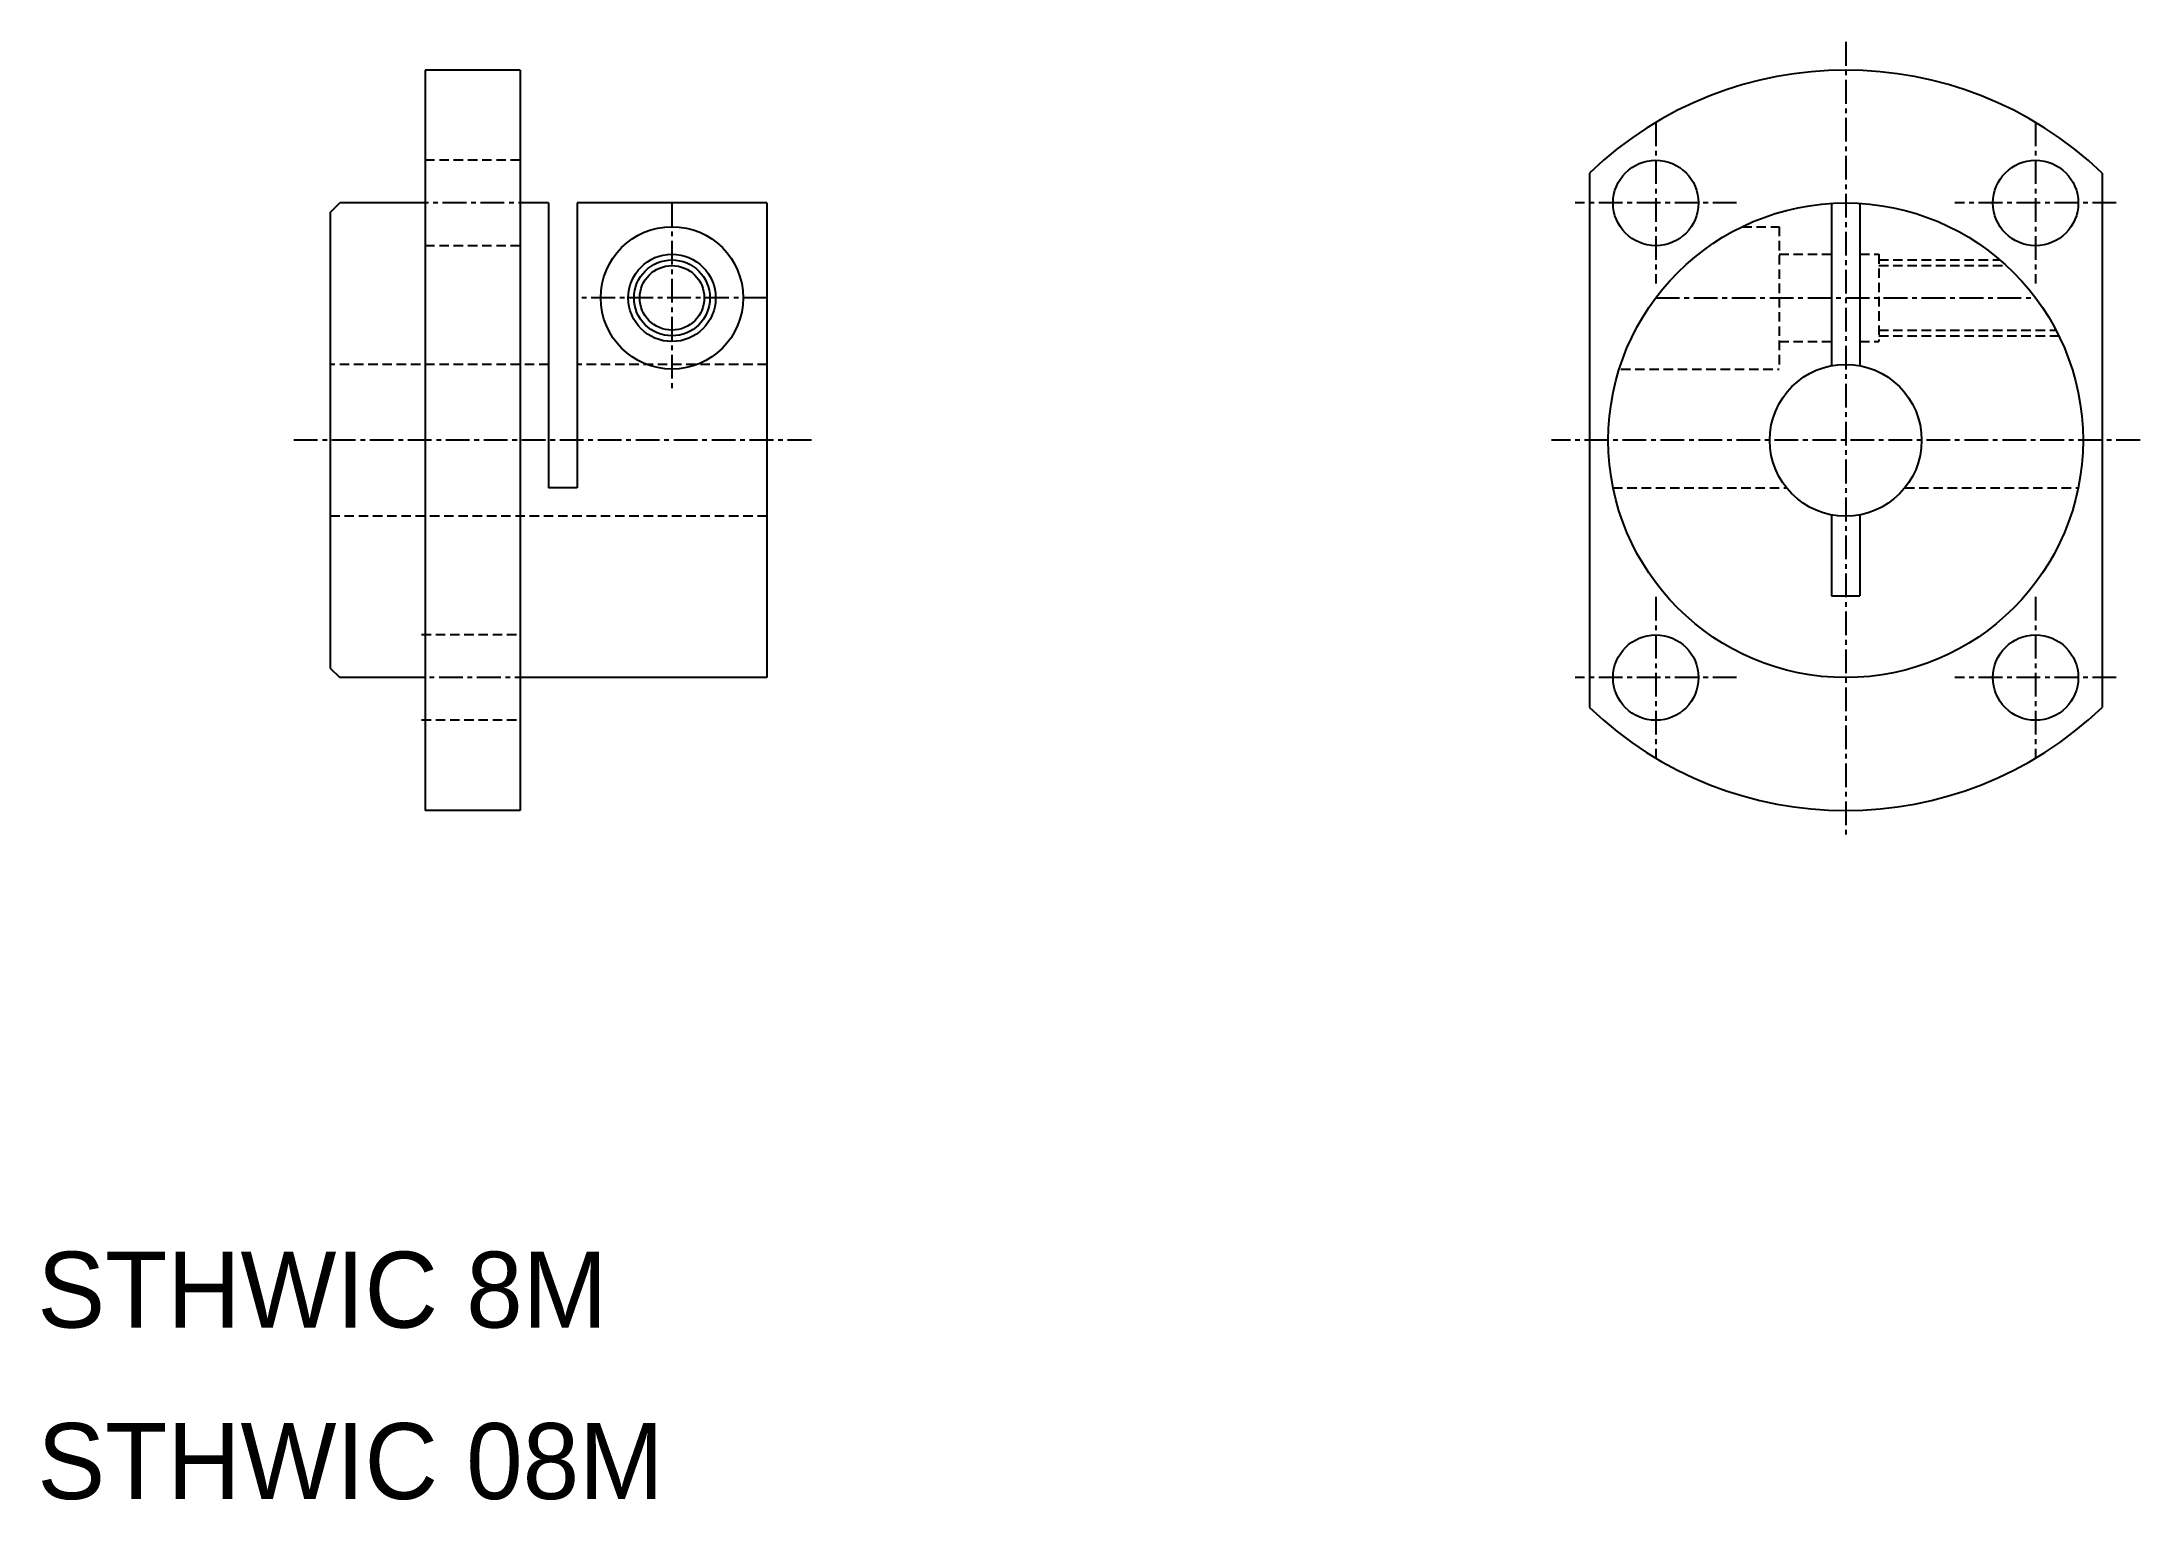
# Model space of a CAD drawing. Extents: x 374 to 485, y -269 to -192.
import ezdxf

# ---------------------------------------------------------------- set-up
doc = ezdxf.new("R2010")
doc.units = 0
doc.linetypes.add('CENTER', pattern=[2, 1.25, -0.25, 0.25, -0.25])
doc.linetypes.add('DASHED', pattern=[0.75, 0.5, -0.25])
doc.layers.get('0').update_dxf_attribs({"linetype": 'CONTINUOUS'})
doc.layers.add('CENTER', color=1, linetype='CENTER')

msp = doc.modelspace()

# ---------------------------------------------------------------- linework, layer by layer
at = {"color": 7, "linetype": 'CONTINUOUS'}
for p, q in [((394.41, -193.36), (394.41, -232.36)), ((399.41, -193.36), (394.41, -193.36)), ((399.41, -193.36), (399.41, -232.36)), ((455.72, -198.79), (455.72, -226.93)), ((482.72, -198.79), (482.72, -226.93)), ((389.41, -200.86), (389.41, -224.86)), ((400.91, -200.36), (399.41, -200.36)), ((400.91, -200.36), (400.91, -215.36)), ((402.41, -200.36), (402.41, -215.36)), ((412.41, -200.36), (402.41, -200.36)), ((412.41, -200.36), (412.41, -225.36)), ((468.47, -200.38), (468.47, -208.93)), ((469.97, -200.38), (469.97, -208.93)), ((402.41, -215.36), (400.91, -215.36)), ((468.47, -216.79), (468.47, -221.06)), ((469.97, -216.79), (469.97, -221.06)), ((468.47, -221.06), (469.97, -221.06)), ((412.41, -225.36), (399.41, -225.36)), ((399.41, -232.36), (394.41, -232.36))]:
    msp.add_line(p, q, dxfattribs=at)
at = {"color": 3, "linetype": 'DASHED'}
for p, q in [((399.41, -198.11), (394.41, -198.11)), ((463.77, -201.61), (465.72, -201.61)), ((465.72, -201.61), (465.72, -209.11)), ((399.41, -202.61), (394.41, -202.61)), ((465.72, -203.06), (468.47, -203.06)), ((469.97, -203.06), (470.97, -203.06)), ((470.97, -203.06), (470.97, -207.66)), ((470.97, -203.36), (477.35, -203.36)), ((470.97, -203.66), (477.68, -203.66)), ((465.72, -207.66), (468.47, -207.66)), ((469.97, -207.66), (470.97, -207.66)), ((470.97, -207.06), (480.29, -207.06)), ((470.97, -207.36), (480.45, -207.36)), ((400.91, -208.86), (389.41, -208.86)), ((412.41, -208.86), (402.41, -208.86)), ((457.38, -209.11), (465.72, -209.11)), ((456.97, -215.36), (466.1, -215.36)), ((472.34, -215.36), (481.47, -215.36)), ((412.41, -216.86), (389.41, -216.86)), ((399.22, -223.11), (394.22, -223.11)), ((399.22, -227.61), (394.22, -227.61))]:
    msp.add_line(p, q, dxfattribs=at)
for p, q in [((389.41, -200.86), (389.91, -200.36)), ((394.41, -200.36), (389.91, -200.36)), ((389.41, -224.86), (389.91, -225.36)), ((394.41, -225.36), (389.91, -225.36))]:
    msp.add_line(p, q)
at = {"color": 7, "linetype": 'CONTINUOUS'}
for centre, radius in [((459.22, -200.36), 2.25), ((479.22, -200.36), 2.25), ((469.22, -212.86), 12.5), ((407.41, -205.36), 3.75), ((407.41, -205.36), 2.3), ((407.41, -205.36), 1.7), ((469.22, -212.86), 4), ((459.22, -225.36), 2.25), ((479.22, -225.36), 2.25)]:
    msp.add_circle(centre, radius, dxfattribs=at)
at = {"color": 3, "linetype": 'CONTINUOUS'}
msp.add_circle((407.41, -205.36), 2, dxfattribs=at)
at = {"color": 7, "linetype": 'CONTINUOUS'}
for start, end in [(46.1869, 133.8131), (226.1869, 313.8131)]:
    msp.add_arc((469.22, -212.86), 19.5, start, end, dxfattribs=at)
at = {"layer": 'CENTER', "color": 1, "linetype": 'CENTER'}
for p, q in [((469.22, -191.88), (469.22, -233.84)), ((459.22, -196.11), (459.22, -204.61)), ((479.22, -196.11), (479.22, -204.61)), ((400.58, -200.36), (393.23, -200.36)), ((407.41, -200.36), (407.41, -210.36)), ((463.47, -200.36), (454.97, -200.36)), ((483.47, -200.36), (474.97, -200.36)), ((412.41, -205.36), (402.41, -205.36)), ((459.22, -205.36), (479.22, -205.36)), ((414.75, -212.86), (387.45, -212.86)), ((484.72, -212.86), (453.72, -212.86)), ((459.22, -221.11), (459.22, -229.61)), ((479.22, -221.11), (479.22, -229.61)), ((400.39, -225.36), (393.04, -225.36)), ((463.47, -225.36), (454.97, -225.36)), ((483.47, -225.36), (474.97, -225.36))]:
    msp.add_line(p, q, dxfattribs=at)

# ---------------------------------------------------------------- texts
at = {"color": 7, "linetype": 'CONTINUOUS'}
for s, p in [('STHWIC 8M', (373.99, -259.6)), ('STHWIC 08M', (373.99, -268.63))]:
    msp.add_text(s, height=4, dxfattribs=at).set_placement(p)

doc.saveas('drawing.dxf')
